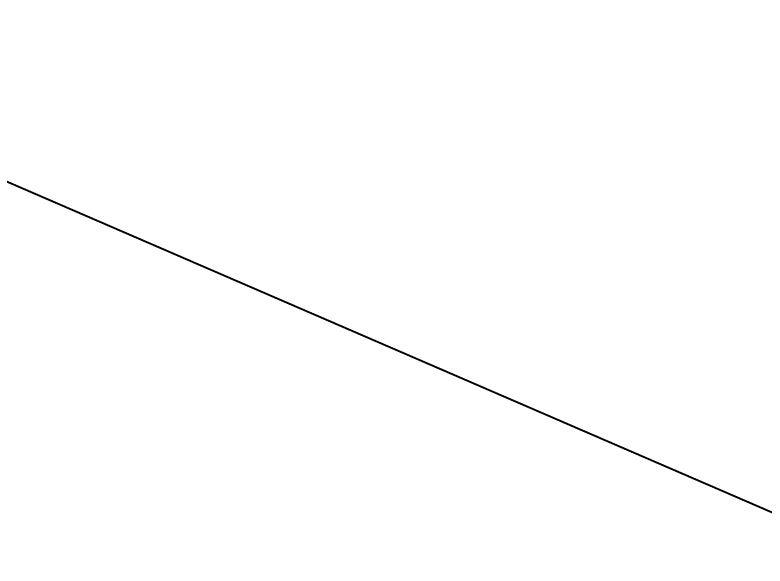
# Model space of a CAD drawing. Header units: metres. Extents: x -2743 to 126, y 13385 to 13916.
# Drawn here: x -1863.86515 to -1863.82886, y 13625.51596 to 13625.54264 of the extents above; entities that cross this region are included whole.
import ezdxf

# ---------------------------------------------------------------- set-up
doc = ezdxf.new("R2010")
doc.units = ezdxf.units.M
doc.layers.add('link_улица Берзарина_борта$0$ДВ_ГП_П_Борт_Пониженный_бетонный', color=7, linetype='Continuous')
doc.layers.add('output[1-12]_3_ДЖКХ-24_03233up$0$Кабель электрический', color=7, linetype='Continuous')

msp = doc.modelspace()

# ---------------------------------------------------------------- linework, layer by layer
at = {"layer": 'link_улица Берзарина_борта$0$ДВ_ГП_П_Борт_Пониженный_бетонный'}
msp.add_lwpolyline([(-1981.483516, 13697.838653), (-1919.727383, 13662.010227), (-1919.249572, 13661.666244), (-1918.851507, 13661.239928), (-1918.543439, 13660.744655), (-1918.335616, 13660.193803), (-1916.787675, 13654.432977), (-1916.38261, 13653.352796), (-1915.784524, 13652.378404), (-1915.0125, 13651.535121), (-1914.085623, 13650.848266), (-1901.556425, 13643.633922), (-1888.766337, 13636.904144), (-1875.729403, 13630.665985), (-1862.45967, 13624.926495), (-1862.222689, 13624.788734), (-1862.034947, 13624.595691), (-1861.90547, 13624.35958), (-1861.843286, 13624.092614), (-1861.855869, 13623.81879), (-1861.940235, 13623.563065), (-1862.089729, 13623.339091), (-1862.297695, 13623.16052), (-1869.740657, 13618.36758)], dxfattribs=at)

# ---------------------------------------------------------------- texts
at = {"layer": 'output[1-12]_3_ДЖКХ-24_03233up$0$Кабель электрический'}
msp.add_text('8тр.', height=1.2, dxfattribs=at).set_placement((-1863.998962, 13625.608838))

doc.saveas('drawing.dxf')
